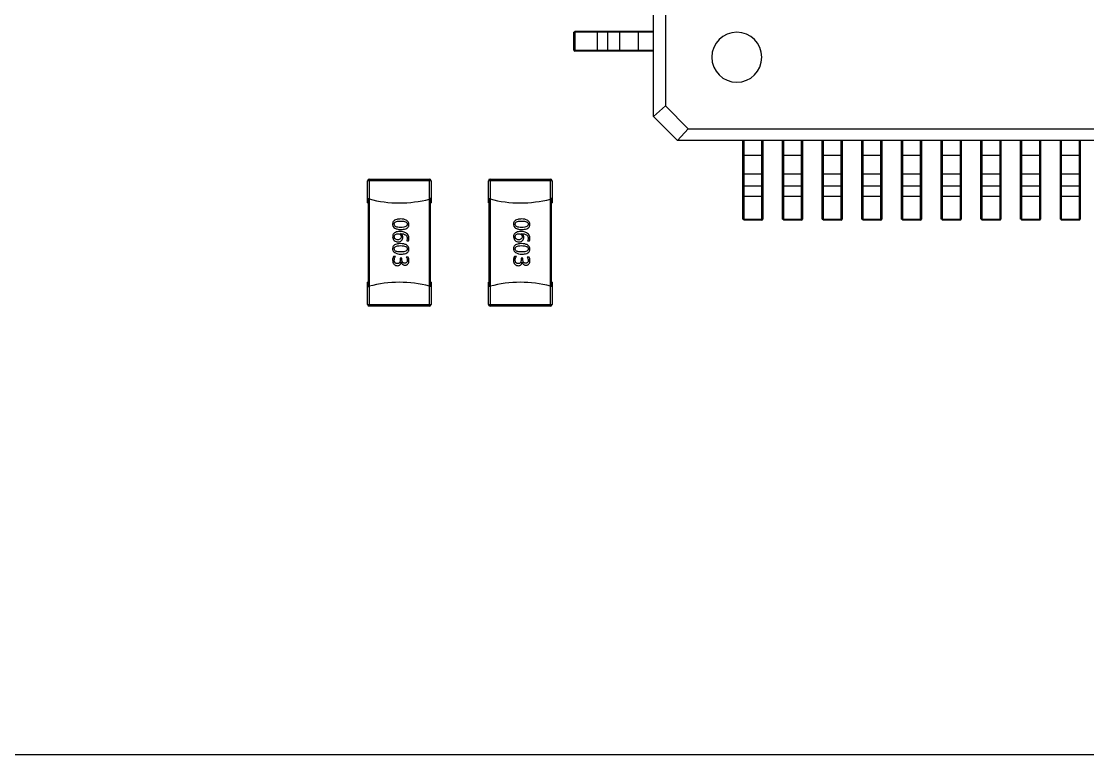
# Model space of a CAD drawing. Header units: millimetres. Extents: x 46.9 to 121.6, y 35.9 to 78.2.
# Drawn here: x 78.17 to 91.6, y 35.9 to 45.14 of the extents above; entities that cross this region are included whole.
import ezdxf

# ---------------------------------------------------------------- set-up
doc = ezdxf.new("R2010")
doc.units = ezdxf.units.MM

msp = doc.modelspace()

# ---------------------------------------------------------------- linework, layer by layer
at = {"color": 7, "linetype": 'Continuous', "lineweight": 25}
for p, q in [((86.135, 43.941), (86.135, 53.341)), ((86.283, 53.205), (86.283, 44.077)), ((85.142, 45.016), (86.135, 45.016)), ((85.945, 44.766), (85.945, 45.016)), ((86.135, 45.006), (85.132, 45.006)), ((85.132, 44.776), (85.132, 45.006)), ((85.142, 45.006), (85.142, 44.776)), ((85.428, 44.776), (85.428, 45.006)), ((85.559, 44.776), (85.559, 45.006)), ((85.71, 44.776), (85.71, 45.006)), ((85.132, 44.776), (86.135, 44.776)), ((86.135, 44.766), (85.142, 44.766)), ((86.283, 44.077), (86.135, 43.941)), ((86.283, 44.077), (86.571, 43.788)), ((86.435, 43.641), (86.135, 43.941)), ((86.435, 43.641), (86.571, 43.788)), ((86.571, 43.788), (95.7, 43.788)), ((95.835, 43.641), (86.435, 43.641)), ((87.26, 42.648), (87.26, 43.641)), ((87.27, 43.641), (87.27, 42.638)), ((87.5, 42.638), (87.5, 43.641)), ((87.51, 43.641), (87.51, 42.648)), ((87.76, 42.648), (87.76, 43.641)), ((87.77, 43.641), (87.77, 42.638)), ((88, 42.638), (88, 43.641)), ((88.01, 43.641), (88.01, 42.648)), ((88.26, 42.648), (88.26, 43.641)), ((88.27, 43.641), (88.27, 42.638)), ((88.5, 42.638), (88.5, 43.641)), ((88.51, 43.641), (88.51, 42.648)), ((88.76, 42.648), (88.76, 43.641)), ((88.77, 43.641), (88.77, 42.638)), ((89, 42.638), (89, 43.641)), ((89.01, 43.641), (89.01, 42.648)), ((89.26, 42.648), (89.26, 43.641)), ((89.27, 43.641), (89.27, 42.638)), ((89.5, 42.638), (89.5, 43.641)), ((89.51, 43.641), (89.51, 42.648)), ((89.76, 42.648), (89.76, 43.641)), ((89.77, 43.641), (89.77, 42.638)), ((90, 42.638), (90, 43.641)), ((90.01, 43.641), (90.01, 42.648)), ((90.26, 42.648), (90.26, 43.641)), ((90.27, 43.641), (90.27, 42.638)), ((90.5, 42.638), (90.5, 43.641)), ((90.51, 43.641), (90.51, 42.648)), ((90.76, 42.648), (90.76, 43.641)), ((90.77, 43.641), (90.77, 42.638)), ((91, 42.638), (91, 43.641)), ((91.01, 43.641), (91.01, 42.648)), ((91.26, 42.648), (91.26, 43.641)), ((91.27, 43.641), (91.27, 42.638)), ((91.5, 42.638), (91.5, 43.641)), ((91.51, 43.641), (91.51, 42.648)), ((87.51, 43.451), (87.26, 43.451)), ((88.01, 43.451), (87.76, 43.451)), ((88.51, 43.451), (88.26, 43.451)), ((89.01, 43.451), (88.76, 43.451)), ((89.51, 43.451), (89.26, 43.451)), ((90.01, 43.451), (89.76, 43.451)), ((90.51, 43.451), (90.26, 43.451)), ((91.01, 43.451), (90.76, 43.451)), ((91.51, 43.451), (91.26, 43.451)), ((82.531, 42.853), (82.531, 43.133)), ((83.331, 43.133), (82.531, 43.133)), ((82.551, 43.153), (82.551, 41.553)), ((82.551, 43.153), (83.311, 43.153)), ((83.311, 42.901), (83.311, 43.153)), ((83.331, 43.133), (83.331, 42.853)), ((84.855, 43.133), (84.055, 43.133)), ((84.055, 42.853), (84.055, 43.133)), ((84.075, 43.153), (84.075, 41.553)), ((84.075, 43.153), (84.835, 43.153)), ((84.835, 42.901), (84.835, 43.153)), ((84.855, 43.133), (84.855, 42.853)), ((87.5, 43.216), (87.27, 43.216)), ((88, 43.216), (87.77, 43.216)), ((88.5, 43.216), (88.27, 43.216)), ((89, 43.216), (88.77, 43.216)), ((89.5, 43.216), (89.27, 43.216)), ((90, 43.216), (89.77, 43.216)), ((90.5, 43.216), (90.27, 43.216)), ((91, 43.216), (90.77, 43.216)), ((91.5, 43.216), (91.27, 43.216)), ((87.5, 43.065), (87.27, 43.065)), ((88, 43.065), (87.77, 43.065)), ((88.5, 43.065), (88.27, 43.065)), ((89, 43.065), (88.77, 43.065)), ((89.5, 43.065), (89.27, 43.065)), ((90, 43.065), (89.77, 43.065)), ((90.5, 43.065), (90.27, 43.065)), ((91, 43.065), (90.77, 43.065)), ((91.5, 43.065), (91.27, 43.065)), ((82.534, 42.908), (82.534, 42.904)), ((82.534, 42.904), (82.547, 42.904)), ((82.541, 42.906), (82.541, 42.906)), ((82.541, 41.805), (82.541, 42.901)), ((83.311, 41.553), (83.311, 42.901)), ((83.321, 42.908), (83.321, 42.904)), ((83.321, 42.903), (83.321, 41.804)), ((83.327, 42.906), (83.328, 42.906)), ((83.328, 42.906), (83.328, 42.906)), ((84.058, 42.908), (84.058, 42.904)), ((84.058, 42.904), (84.071, 42.904)), ((84.065, 42.906), (84.065, 42.906)), ((84.065, 41.805), (84.065, 42.901)), ((84.835, 41.553), (84.835, 42.901)), ((84.845, 42.908), (84.845, 42.904)), ((84.845, 42.903), (84.845, 41.804)), ((84.851, 42.906), (84.852, 42.906)), ((84.852, 42.906), (84.852, 42.906)), ((87.5, 42.934), (87.27, 42.934)), ((88, 42.934), (87.77, 42.934)), ((88.5, 42.934), (88.27, 42.934)), ((89, 42.934), (88.77, 42.934)), ((89.5, 42.934), (89.27, 42.934)), ((90, 42.934), (89.77, 42.934)), ((90.5, 42.934), (90.27, 42.934)), ((91, 42.934), (90.77, 42.934)), ((91.5, 42.934), (91.27, 42.934)), ((82.531, 42.853), (82.541, 42.853)), ((83.321, 42.853), (83.331, 42.853)), ((84.055, 42.853), (84.065, 42.853)), ((84.845, 42.853), (84.855, 42.853)), ((87.27, 42.648), (87.5, 42.648)), ((87.5, 42.638), (87.27, 42.638)), ((87.77, 42.648), (88, 42.648)), ((88, 42.638), (87.77, 42.638)), ((88.27, 42.648), (88.5, 42.648)), ((88.5, 42.638), (88.27, 42.638)), ((88.77, 42.648), (89, 42.648)), ((89, 42.638), (88.77, 42.638)), ((89.27, 42.648), (89.5, 42.648)), ((89.5, 42.638), (89.27, 42.638)), ((89.77, 42.648), (90, 42.648)), ((90, 42.638), (89.77, 42.638)), ((90.27, 42.648), (90.5, 42.648)), ((90.5, 42.638), (90.27, 42.638)), ((90.77, 42.648), (91, 42.648)), ((91, 42.638), (90.77, 42.638)), ((91.27, 42.648), (91.5, 42.648)), ((91.5, 42.638), (91.27, 42.638)), ((83.024, 42.376), (83.047, 42.376)), ((84.548, 42.376), (84.571, 42.376)), ((82.883, 42.179), (82.857, 42.179)), ((82.942, 42.159), (82.942, 42.142)), ((82.963, 42.159), (82.942, 42.159)), ((82.963, 42.143), (82.963, 42.159)), ((83.042, 42.171), (83.018, 42.171)), ((84.407, 42.179), (84.381, 42.179)), ((84.466, 42.159), (84.466, 42.142)), ((84.487, 42.159), (84.466, 42.159)), ((84.487, 42.143), (84.487, 42.159)), ((84.566, 42.171), (84.542, 42.171)), ((82.541, 41.853), (82.531, 41.853)), ((82.531, 41.573), (82.531, 41.853)), ((82.534, 41.803), (82.534, 41.799)), ((82.547, 41.803), (82.534, 41.803)), ((82.541, 41.801), (82.541, 41.801)), ((83.331, 41.853), (83.321, 41.853)), ((83.321, 41.803), (83.321, 41.799)), ((83.328, 41.801), (83.327, 41.801)), ((83.328, 41.801), (83.328, 41.801)), ((83.331, 41.853), (83.331, 41.573)), ((84.065, 41.853), (84.055, 41.853)), ((84.055, 41.573), (84.055, 41.853)), ((84.058, 41.803), (84.058, 41.799)), ((84.071, 41.803), (84.058, 41.803)), ((84.065, 41.801), (84.065, 41.801)), ((84.855, 41.853), (84.845, 41.853)), ((84.845, 41.803), (84.845, 41.799)), ((84.852, 41.801), (84.851, 41.801)), ((84.852, 41.801), (84.852, 41.801)), ((84.855, 41.853), (84.855, 41.573)), ((82.531, 41.573), (83.331, 41.573)), ((83.311, 41.553), (82.551, 41.553)), ((84.055, 41.573), (84.855, 41.573)), ((84.835, 41.553), (84.075, 41.553)), ((118.597, 35.902), (49.918, 35.902))]:
    msp.add_line(p, q, dxfattribs=at)
for centre, radius, start, end in [((85.178, 45.009), 0.0364, 168.1054, 183.914), ((85.465, 45.009), 0.0364, 168.1054, 183.914), ((85.568, 45.006), 0.00971, 91.8362, 181.7254), ((85.72, 45.006), 0.00971, 91.8362, 181.7254), ((87.183, 44.688), 0.315, 0, 180), ((85.142, 44.776), 0.01, 180, 270), ((85.178, 44.774), 0.0364, 176.086, 191.8946), ((85.465, 44.774), 0.0364, 176.086, 191.8946), ((85.568, 44.776), 0.00971, 178.2746, 268.1638), ((85.72, 44.776), 0.00971, 178.2746, 268.1638), ((87.183, 44.688), 0.315, 180, 0), ((82.551, 43.133), 0.02, 90, 180), ((83.311, 43.133), 0.02, 0, 90), ((84.075, 43.133), 0.02, 90, 180), ((84.835, 43.133), 0.02, 0, 90), ((87.27, 43.226), 0.00971, 181.8362, 271.7254), ((87.501, 43.226), 0.00971, 268.2746, 358.1638), ((87.77, 43.226), 0.00971, 181.8362, 271.7254), ((88.001, 43.226), 0.00971, 268.2746, 358.1638), ((88.27, 43.226), 0.00971, 181.8362, 271.7254), ((88.501, 43.226), 0.00971, 268.2746, 358.1638), ((88.77, 43.226), 0.00971, 181.8362, 271.7254), ((89.001, 43.226), 0.00971, 268.2746, 358.1638), ((89.27, 43.226), 0.00971, 181.8362, 271.7254), ((89.501, 43.226), 0.00971, 268.2746, 358.1638), ((89.77, 43.226), 0.00971, 181.8362, 271.7254), ((90.001, 43.226), 0.00971, 268.2746, 358.1638), ((90.27, 43.226), 0.00971, 181.8362, 271.7254), ((90.501, 43.226), 0.00971, 268.2746, 358.1638), ((90.77, 43.226), 0.00971, 181.8362, 271.7254), ((91.001, 43.226), 0.00971, 268.2746, 358.1638), ((91.27, 43.226), 0.00971, 181.8362, 271.7254), ((91.501, 43.226), 0.00971, 268.2746, 358.1638), ((87.27, 43.074), 0.00971, 181.8362, 271.7254), ((87.501, 43.074), 0.00971, 268.2746, 358.1638), ((87.77, 43.074), 0.00971, 181.8362, 271.7254), ((88.001, 43.074), 0.00971, 268.2746, 358.1638), ((88.27, 43.074), 0.00971, 181.8362, 271.7254), ((88.501, 43.074), 0.00971, 268.2746, 358.1638), ((88.77, 43.074), 0.00971, 181.8362, 271.7254), ((89.001, 43.074), 0.00971, 268.2746, 358.1638), ((89.27, 43.074), 0.00971, 181.8362, 271.7254), ((89.501, 43.074), 0.00971, 268.2746, 358.1638), ((89.77, 43.074), 0.00971, 181.8362, 271.7254), ((90.001, 43.074), 0.00971, 268.2746, 358.1638), ((90.27, 43.074), 0.00971, 181.8362, 271.7254), ((90.501, 43.074), 0.00971, 268.2746, 358.1638), ((90.77, 43.074), 0.00971, 181.8362, 271.7254), ((91.001, 43.074), 0.00971, 268.2746, 358.1638), ((91.27, 43.074), 0.00971, 181.8362, 271.7254), ((91.501, 43.074), 0.00971, 268.2746, 358.1638), ((82.934, 44.353), 1.5, 255.2121, 284.5618), ((84.458, 44.353), 1.5, 255.2121, 284.5618), ((87.268, 42.97), 0.0364, 258.1054, 273.914), ((87.503, 42.97), 0.0364, 266.086, 281.8946), ((87.768, 42.97), 0.0364, 258.1054, 273.914), ((88.003, 42.97), 0.0364, 266.086, 281.8946), ((88.268, 42.97), 0.0364, 258.1054, 273.914), ((88.503, 42.97), 0.0364, 266.086, 281.8946), ((88.768, 42.97), 0.0364, 258.1054, 273.914), ((89.003, 42.97), 0.0364, 266.086, 281.8946), ((89.268, 42.97), 0.0364, 258.1054, 273.914), ((89.503, 42.97), 0.0364, 266.086, 281.8946), ((89.768, 42.97), 0.0364, 258.1054, 273.914), ((90.003, 42.97), 0.0364, 266.086, 281.8946), ((90.268, 42.97), 0.0364, 258.1054, 273.914), ((90.503, 42.97), 0.0364, 266.086, 281.8946), ((90.768, 42.97), 0.0364, 258.1054, 273.914), ((91.003, 42.97), 0.0364, 266.086, 281.8946), ((91.268, 42.97), 0.0364, 258.1054, 273.914), ((91.503, 42.97), 0.0364, 266.086, 281.8946), ((87.268, 42.684), 0.0364, 258.1054, 273.914), ((87.5, 42.648), 0.01, 270, 0), ((87.503, 42.684), 0.0364, 266.086, 281.8946), ((87.768, 42.684), 0.0364, 258.1054, 273.914), ((88, 42.648), 0.01, 270, 0), ((88.003, 42.684), 0.0364, 266.086, 281.8946), ((88.268, 42.684), 0.0364, 258.1054, 273.914), ((88.5, 42.648), 0.01, 270, 0), ((88.503, 42.684), 0.0364, 266.086, 281.8946), ((88.768, 42.684), 0.0364, 258.1054, 273.914), ((89, 42.648), 0.01, 270, 0), ((89.003, 42.684), 0.0364, 266.086, 281.8946), ((89.268, 42.684), 0.0364, 258.1054, 273.914), ((89.5, 42.648), 0.01, 270, 0), ((89.503, 42.684), 0.0364, 266.086, 281.8946), ((89.768, 42.684), 0.0364, 258.1054, 273.914), ((90, 42.648), 0.01, 270, 0), ((90.003, 42.684), 0.0364, 266.086, 281.8946), ((90.268, 42.684), 0.0364, 258.1054, 273.914), ((90.5, 42.648), 0.01, 270, 0), ((90.503, 42.684), 0.0364, 266.086, 281.8946), ((90.768, 42.684), 0.0364, 258.1054, 273.914), ((91, 42.648), 0.01, 270, 0), ((91.003, 42.684), 0.0364, 266.086, 281.8946), ((91.268, 42.684), 0.0364, 258.1054, 273.914), ((91.5, 42.648), 0.01, 270, 0), ((91.503, 42.684), 0.0364, 266.086, 281.8946), ((82.934, 40.353), 1.5, 75.4382, 104.7879), ((84.458, 40.353), 1.5, 75.4382, 104.7879), ((82.551, 41.573), 0.02, 180, 270), ((83.311, 41.573), 0.02, 270, 0), ((84.075, 41.573), 0.02, 180, 270), ((84.835, 41.573), 0.02, 270, 0)]:
    msp.add_arc(centre, radius, start, end, dxfattribs=at)
for points, knots in [([(82.534, 42.904), (82.533, 42.904), (82.531, 42.903), (82.531, 42.902), (82.531, 42.901)], [0, 0, 0, 0, 0.558014, 1, 1, 1, 1]), ([(82.54, 42.906), (82.539, 42.906), (82.536, 42.907), (82.535, 42.907), (82.534, 42.908)], [0, 0, 0, 0, 0.5631298, 1, 1, 1, 1]), ([(82.541, 42.906), (82.541, 42.906), (82.541, 42.906), (82.54, 42.906), (82.54, 42.906)], [0, 0, 0, 0, 0.559617, 1, 1, 1, 1]), ([(82.541, 42.906), (82.541, 42.906), (82.541, 42.906), (82.54, 42.906), (82.54, 42.906)], [0, 0, 0, 0, 0.56, 1, 1, 1, 1]), ([(82.551, 42.903), (82.549, 42.904), (82.546, 42.904), (82.543, 42.905), (82.541, 42.906)], [0, 0, 0, 0, 0.561011, 1, 1, 1, 1]), ([(82.541, 42.901), (82.541, 42.902), (82.541, 42.902), (82.543, 42.903), (82.545, 42.904), (82.547, 42.904), (82.548, 42.904)], [0, 0, 0, 0, 0.283508, 0.566177, 0.785164, 1, 1, 1, 1]), ([(83.321, 42.904), (83.319, 42.904), (83.316, 42.903), (83.313, 42.902), (83.311, 42.901)], [0, 0, 0, 0, 0.557902, 1, 1, 1, 1]), ([(83.32, 42.904), (83.321, 42.904), (83.321, 42.903), (83.321, 42.903), (83.321, 42.903)], [0, 0, 0, 0, 0.558902, 1, 1, 1, 1]), ([(83.328, 42.906), (83.327, 42.906), (83.325, 42.907), (83.322, 42.907), (83.321, 42.908)], [0, 0, 0, 0, 0.56313, 1, 1, 1, 1]), ([(83.327, 42.906), (83.327, 42.906), (83.327, 42.906), (83.328, 42.906), (83.328, 42.906)], [0, 0, 0, 0, 0.56, 1, 1, 1, 1]), ([(83.331, 42.903), (83.331, 42.904), (83.331, 42.904), (83.329, 42.905), (83.328, 42.906)], [0, 0, 0, 0, 0.561011, 1, 1, 1, 1]), ([(83.328, 42.906), (83.328, 42.906), (83.328, 42.906), (83.328, 42.906), (83.328, 42.906)], [0, 0, 0, 0, 0.559617, 1, 1, 1, 1]), ([(84.058, 42.904), (84.057, 42.904), (84.055, 42.903), (84.055, 42.902), (84.055, 42.901)], [0, 0, 0, 0, 0.558014, 1, 1, 1, 1]), ([(84.064, 42.906), (84.063, 42.906), (84.06, 42.907), (84.059, 42.907), (84.058, 42.908)], [0, 0, 0, 0, 0.5631298, 1, 1, 1, 1]), ([(84.065, 42.906), (84.065, 42.906), (84.065, 42.906), (84.064, 42.906), (84.064, 42.906)], [0, 0, 0, 0, 0.559617, 1, 1, 1, 1]), ([(84.065, 42.906), (84.065, 42.906), (84.065, 42.906), (84.064, 42.906), (84.064, 42.906)], [0, 0, 0, 0, 0.56, 1, 1, 1, 1]), ([(84.075, 42.903), (84.073, 42.904), (84.07, 42.904), (84.067, 42.905), (84.065, 42.906)], [0, 0, 0, 0, 0.561011, 1, 1, 1, 1]), ([(84.065, 42.901), (84.065, 42.902), (84.065, 42.902), (84.067, 42.903), (84.069, 42.904), (84.071, 42.904), (84.072, 42.904)], [0, 0, 0, 0, 0.283508, 0.566177, 0.785164, 1, 1, 1, 1]), ([(84.845, 42.904), (84.843, 42.904), (84.84, 42.903), (84.837, 42.902), (84.835, 42.901)], [0, 0, 0, 0, 0.557902, 1, 1, 1, 1]), ([(84.844, 42.904), (84.845, 42.904), (84.845, 42.903), (84.845, 42.903), (84.845, 42.903)], [0, 0, 0, 0, 0.558902, 1, 1, 1, 1]), ([(84.852, 42.906), (84.851, 42.906), (84.849, 42.907), (84.846, 42.907), (84.845, 42.908)], [0, 0, 0, 0, 0.56313, 1, 1, 1, 1]), ([(84.851, 42.906), (84.851, 42.906), (84.851, 42.906), (84.852, 42.906), (84.852, 42.906)], [0, 0, 0, 0, 0.56, 1, 1, 1, 1]), ([(84.855, 42.903), (84.855, 42.904), (84.855, 42.904), (84.853, 42.905), (84.852, 42.906)], [0, 0, 0, 0, 0.561011, 1, 1, 1, 1]), ([(84.852, 42.906), (84.852, 42.906), (84.852, 42.906), (84.852, 42.906), (84.852, 42.906)], [0, 0, 0, 0, 0.559617, 1, 1, 1, 1]), ([(82.872, 42.634), (82.867, 42.631), (82.859, 42.625), (82.848, 42.609), (82.847, 42.595), (82.846, 42.587)], [0, 0, 0, 0, 0.2882301, 0.5578196, 1, 1, 1, 1]), ([(82.867, 42.585), (82.867, 42.589), (82.868, 42.596), (82.875, 42.607), (82.888, 42.617), (82.913, 42.624), (82.934, 42.625), (82.947, 42.625)], [0, 0, 0, 0, 0.121688, 0.232035, 0.366597, 0.604955, 1, 1, 1, 1]), ([(82.946, 42.651), (82.93, 42.65), (82.904, 42.65), (82.88, 42.639), (82.872, 42.634)], [0, 0, 0, 0, 0.619316, 1, 1, 1, 1]), ([(83.026, 42.633), (83.013, 42.639), (82.988, 42.65), (82.96, 42.651), (82.946, 42.651)], [0, 0, 0, 0, 0.495858, 1, 1, 1, 1]), ([(82.947, 42.625), (82.959, 42.625), (82.979, 42.624), (83.005, 42.618), (83.021, 42.61), (83.03, 42.598), (83.031, 42.589), (83.032, 42.584)], [0, 0, 0, 0, 0.35336, 0.582711, 0.735216, 0.86626, 1, 1, 1, 1]), ([(83.053, 42.582), (83.053, 42.588), (83.052, 42.6), (83.044, 42.619), (83.033, 42.628), (83.026, 42.633)], [0, 0, 0, 0, 0.292157, 0.563194, 1, 1, 1, 1]), ([(84.396, 42.634), (84.391, 42.631), (84.383, 42.625), (84.372, 42.609), (84.371, 42.595), (84.37, 42.587)], [0, 0, 0, 0, 0.2882301, 0.5578196, 1, 1, 1, 1]), ([(84.391, 42.585), (84.391, 42.589), (84.392, 42.596), (84.399, 42.607), (84.412, 42.617), (84.437, 42.624), (84.458, 42.625), (84.471, 42.625)], [0, 0, 0, 0, 0.121688, 0.232035, 0.366597, 0.604955, 1, 1, 1, 1]), ([(84.47, 42.651), (84.454, 42.65), (84.428, 42.65), (84.404, 42.639), (84.396, 42.634)], [0, 0, 0, 0, 0.619316, 1, 1, 1, 1]), ([(84.55, 42.633), (84.537, 42.639), (84.512, 42.65), (84.484, 42.651), (84.47, 42.651)], [0, 0, 0, 0, 0.495858, 1, 1, 1, 1]), ([(84.471, 42.625), (84.483, 42.625), (84.503, 42.624), (84.529, 42.618), (84.545, 42.61), (84.554, 42.598), (84.555, 42.589), (84.556, 42.584)], [0, 0, 0, 0, 0.35336, 0.582711, 0.735216, 0.86626, 1, 1, 1, 1]), ([(84.577, 42.582), (84.577, 42.588), (84.576, 42.6), (84.568, 42.619), (84.557, 42.628), (84.55, 42.633)], [0, 0, 0, 0, 0.292157, 0.563194, 1, 1, 1, 1]), ([(82.846, 42.587), (82.847, 42.581), (82.847, 42.57), (82.855, 42.552), (82.866, 42.542), (82.873, 42.537)], [0, 0, 0, 0, 0.2883908, 0.5588198, 1, 1, 1, 1]), ([(82.87, 42.475), (82.866, 42.472), (82.858, 42.465), (82.848, 42.449), (82.847, 42.435), (82.846, 42.427)], [0, 0, 0, 0, 0.28371, 0.553416, 1, 1, 1, 1]), ([(82.948, 42.545), (82.936, 42.545), (82.917, 42.546), (82.893, 42.551), (82.878, 42.56), (82.869, 42.571), (82.868, 42.58), (82.867, 42.585)], [0, 0, 0, 0, 0.351816, 0.579785, 0.732323, 0.864404, 1, 1, 1, 1]), ([(82.938, 42.492), (82.923, 42.492), (82.899, 42.491), (82.878, 42.48), (82.87, 42.475)], [0, 0, 0, 0, 0.61021, 1, 1, 1, 1]), ([(82.873, 42.537), (82.885, 42.531), (82.91, 42.52), (82.937, 42.519), (82.95, 42.519)], [0, 0, 0, 0, 0.4999783, 1, 1, 1, 1]), ([(82.881, 42.454), (82.887, 42.458), (82.897, 42.464), (82.909, 42.465), (82.915, 42.465)], [0, 0, 0, 0, 0.5207683, 1, 1, 1, 1]), ([(82.915, 42.465), (82.92, 42.464), (82.93, 42.463), (82.938, 42.457), (82.943, 42.454)], [0, 0, 0, 0, 0.5019662, 1, 1, 1, 1]), ([(83.022, 42.47), (83.008, 42.477), (82.982, 42.491), (82.952, 42.492), (82.938, 42.492)], [0, 0, 0, 0, 0.517188, 1, 1, 1, 1]), ([(83.032, 42.584), (83.032, 42.58), (83.031, 42.573), (83.024, 42.563), (83.01, 42.553), (82.984, 42.546), (82.962, 42.545), (82.948, 42.545)], [0, 0, 0, 0, 0.1099366, 0.2142178, 0.3482632, 0.5925867, 1, 1, 1, 1]), ([(82.975, 42.42), (82.975, 42.426), (82.974, 42.436), (82.968, 42.45), (82.958, 42.459), (82.951, 42.464), (82.948, 42.466)], [0, 0, 0, 0, 0.290752, 0.557527, 0.769999, 1, 1, 1, 1]), ([(82.948, 42.466), (82.959, 42.466), (82.981, 42.465), (83, 42.455), (83.009, 42.45)], [0, 0, 0, 0, 0.542588, 1, 1, 1, 1]), ([(82.95, 42.519), (82.965, 42.519), (82.992, 42.52), (83.022, 42.53), (83.039, 42.543), (83.047, 42.554), (83.052, 42.568), (83.053, 42.577), (83.053, 42.582)], [0, 0, 0, 0, 0.331386, 0.583053, 0.688634, 0.788355, 0.889745, 1, 1, 1, 1]), ([(83.053, 42.41), (83.052, 42.416), (83.052, 42.429), (83.042, 42.451), (83.03, 42.463), (83.022, 42.47)], [0, 0, 0, 0, 0.283019, 0.553043, 1, 1, 1, 1]), ([(84.37, 42.587), (84.371, 42.581), (84.371, 42.57), (84.379, 42.552), (84.39, 42.542), (84.397, 42.537)], [0, 0, 0, 0, 0.2883908, 0.5588198, 1, 1, 1, 1]), ([(84.394, 42.475), (84.39, 42.472), (84.382, 42.465), (84.372, 42.449), (84.371, 42.435), (84.37, 42.427)], [0, 0, 0, 0, 0.28371, 0.553416, 1, 1, 1, 1]), ([(84.472, 42.545), (84.46, 42.545), (84.441, 42.546), (84.417, 42.551), (84.402, 42.56), (84.393, 42.571), (84.392, 42.58), (84.391, 42.585)], [0, 0, 0, 0, 0.351816, 0.579785, 0.732323, 0.864404, 1, 1, 1, 1]), ([(84.462, 42.492), (84.447, 42.492), (84.423, 42.491), (84.402, 42.48), (84.394, 42.475)], [0, 0, 0, 0, 0.61021, 1, 1, 1, 1]), ([(84.397, 42.537), (84.409, 42.531), (84.434, 42.52), (84.461, 42.519), (84.474, 42.519)], [0, 0, 0, 0, 0.4999783, 1, 1, 1, 1]), ([(84.405, 42.454), (84.411, 42.458), (84.421, 42.464), (84.433, 42.465), (84.439, 42.465)], [0, 0, 0, 0, 0.5207683, 1, 1, 1, 1]), ([(84.439, 42.465), (84.444, 42.464), (84.454, 42.463), (84.462, 42.457), (84.467, 42.454)], [0, 0, 0, 0, 0.5019662, 1, 1, 1, 1]), ([(84.546, 42.47), (84.532, 42.477), (84.506, 42.491), (84.476, 42.492), (84.462, 42.492)], [0, 0, 0, 0, 0.517188, 1, 1, 1, 1]), ([(84.556, 42.584), (84.556, 42.58), (84.555, 42.573), (84.548, 42.563), (84.534, 42.553), (84.508, 42.546), (84.486, 42.545), (84.472, 42.545)], [0, 0, 0, 0, 0.1099366, 0.2142178, 0.3482632, 0.5925867, 1, 1, 1, 1]), ([(84.472, 42.466), (84.483, 42.466), (84.505, 42.465), (84.524, 42.455), (84.533, 42.45)], [0, 0, 0, 0, 0.542588, 1, 1, 1, 1]), ([(84.499, 42.42), (84.499, 42.426), (84.498, 42.436), (84.492, 42.45), (84.482, 42.459), (84.475, 42.464), (84.472, 42.466)], [0, 0, 0, 0, 0.290752, 0.557527, 0.769999, 1, 1, 1, 1]), ([(84.474, 42.519), (84.489, 42.519), (84.516, 42.52), (84.546, 42.53), (84.563, 42.543), (84.571, 42.554), (84.576, 42.568), (84.577, 42.577), (84.577, 42.582)], [0, 0, 0, 0, 0.331386, 0.583053, 0.688634, 0.788355, 0.889745, 1, 1, 1, 1]), ([(84.577, 42.41), (84.576, 42.416), (84.576, 42.429), (84.566, 42.451), (84.554, 42.463), (84.546, 42.47)], [0, 0, 0, 0, 0.283019, 0.553043, 1, 1, 1, 1]), ([(82.846, 42.427), (82.847, 42.417), (82.849, 42.4), (82.86, 42.387), (82.865, 42.381)], [0, 0, 0, 0, 0.566262, 1, 1, 1, 1]), ([(82.872, 42.324), (82.867, 42.321), (82.859, 42.315), (82.848, 42.299), (82.847, 42.285), (82.846, 42.277)], [0, 0, 0, 0, 0.28823, 0.55782, 1, 1, 1, 1]), ([(82.865, 42.381), (82.873, 42.376), (82.887, 42.365), (82.905, 42.364), (82.913, 42.364)], [0, 0, 0, 0, 0.540462, 1, 1, 1, 1]), ([(82.867, 42.426), (82.867, 42.43), (82.868, 42.436), (82.872, 42.446), (82.878, 42.451), (82.881, 42.454)], [0, 0, 0, 0, 0.295822, 0.557156, 1, 1, 1, 1]), ([(82.879, 42.4), (82.877, 42.401), (82.874, 42.405), (82.869, 42.414), (82.868, 42.421), (82.867, 42.426)], [0, 0, 0, 0, 0.252847, 0.49709, 1, 1, 1, 1]), ([(82.946, 42.341), (82.93, 42.34), (82.904, 42.34), (82.88, 42.328), (82.872, 42.324)], [0, 0, 0, 0, 0.619316, 1, 1, 1, 1]), ([(82.911, 42.389), (82.905, 42.39), (82.893, 42.39), (82.884, 42.397), (82.879, 42.4)], [0, 0, 0, 0, 0.515713, 1, 1, 1, 1]), ([(82.943, 42.399), (82.938, 42.396), (82.928, 42.39), (82.917, 42.39), (82.911, 42.389)], [0, 0, 0, 0, 0.470719, 1, 1, 1, 1]), ([(82.913, 42.364), (82.923, 42.364), (82.939, 42.365), (82.953, 42.375), (82.958, 42.379)], [0, 0, 0, 0, 0.583943, 1, 1, 1, 1]), ([(82.943, 42.454), (82.944, 42.453), (82.948, 42.449), (82.953, 42.44), (82.954, 42.432), (82.954, 42.427)], [0, 0, 0, 0, 0.245972, 0.488321, 1, 1, 1, 1]), ([(82.954, 42.427), (82.954, 42.421), (82.953, 42.414), (82.948, 42.404), (82.944, 42.401), (82.943, 42.399)], [0, 0, 0, 0, 0.513507, 0.754491, 1, 1, 1, 1]), ([(83.026, 42.323), (83.013, 42.329), (82.988, 42.34), (82.96, 42.34), (82.946, 42.341)], [0, 0, 0, 0, 0.495858, 1, 1, 1, 1]), ([(82.958, 42.379), (82.964, 42.386), (82.974, 42.398), (82.975, 42.413), (82.975, 42.42)], [0, 0, 0, 0, 0.539829, 1, 1, 1, 1]), ([(83.009, 42.45), (83.013, 42.447), (83.021, 42.441), (83.03, 42.427), (83.031, 42.416), (83.032, 42.409)], [0, 0, 0, 0, 0.311103, 0.573673, 1, 1, 1, 1]), ([(83.032, 42.409), (83.031, 42.403), (83.031, 42.391), (83.026, 42.381), (83.024, 42.376)], [0, 0, 0, 0, 0.544112, 1, 1, 1, 1]), ([(83.053, 42.272), (83.053, 42.278), (83.052, 42.289), (83.044, 42.308), (83.033, 42.318), (83.026, 42.323)], [0, 0, 0, 0, 0.292157, 0.563194, 1, 1, 1, 1]), ([(83.047, 42.376), (83.049, 42.382), (83.053, 42.392), (83.053, 42.404), (83.053, 42.41)], [0, 0, 0, 0, 0.502037, 1, 1, 1, 1]), ([(84.37, 42.427), (84.371, 42.417), (84.373, 42.4), (84.384, 42.387), (84.389, 42.381)], [0, 0, 0, 0, 0.566262, 1, 1, 1, 1]), ([(84.396, 42.324), (84.391, 42.321), (84.383, 42.315), (84.372, 42.299), (84.371, 42.285), (84.37, 42.277)], [0, 0, 0, 0, 0.28823, 0.55782, 1, 1, 1, 1]), ([(84.389, 42.381), (84.397, 42.376), (84.411, 42.365), (84.429, 42.364), (84.437, 42.364)], [0, 0, 0, 0, 0.540462, 1, 1, 1, 1]), ([(84.391, 42.426), (84.391, 42.43), (84.392, 42.436), (84.396, 42.446), (84.402, 42.451), (84.405, 42.454)], [0, 0, 0, 0, 0.295822, 0.557156, 1, 1, 1, 1]), ([(84.403, 42.4), (84.401, 42.401), (84.398, 42.405), (84.393, 42.414), (84.392, 42.421), (84.391, 42.426)], [0, 0, 0, 0, 0.252847, 0.49709, 1, 1, 1, 1]), ([(84.47, 42.341), (84.454, 42.34), (84.428, 42.34), (84.404, 42.328), (84.396, 42.324)], [0, 0, 0, 0, 0.619316, 1, 1, 1, 1]), ([(84.435, 42.389), (84.429, 42.39), (84.417, 42.39), (84.408, 42.397), (84.403, 42.4)], [0, 0, 0, 0, 0.515713, 1, 1, 1, 1]), ([(84.467, 42.399), (84.462, 42.396), (84.452, 42.39), (84.441, 42.39), (84.435, 42.389)], [0, 0, 0, 0, 0.470719, 1, 1, 1, 1]), ([(84.437, 42.364), (84.447, 42.364), (84.463, 42.365), (84.477, 42.375), (84.482, 42.379)], [0, 0, 0, 0, 0.583943, 1, 1, 1, 1]), ([(84.467, 42.454), (84.468, 42.453), (84.472, 42.449), (84.477, 42.44), (84.478, 42.432), (84.478, 42.427)], [0, 0, 0, 0, 0.245972, 0.488321, 1, 1, 1, 1]), ([(84.478, 42.427), (84.478, 42.421), (84.477, 42.414), (84.472, 42.404), (84.468, 42.401), (84.467, 42.399)], [0, 0, 0, 0, 0.513507, 0.754491, 1, 1, 1, 1]), ([(84.55, 42.323), (84.537, 42.329), (84.512, 42.34), (84.484, 42.34), (84.47, 42.341)], [0, 0, 0, 0, 0.495858, 1, 1, 1, 1]), ([(84.482, 42.379), (84.488, 42.386), (84.498, 42.398), (84.499, 42.413), (84.499, 42.42)], [0, 0, 0, 0, 0.539829, 1, 1, 1, 1]), ([(84.533, 42.45), (84.537, 42.447), (84.545, 42.441), (84.554, 42.427), (84.555, 42.416), (84.556, 42.409)], [0, 0, 0, 0, 0.311103, 0.573673, 1, 1, 1, 1]), ([(84.556, 42.409), (84.555, 42.403), (84.555, 42.391), (84.55, 42.381), (84.548, 42.376)], [0, 0, 0, 0, 0.544112, 1, 1, 1, 1]), ([(84.577, 42.272), (84.577, 42.278), (84.576, 42.289), (84.568, 42.308), (84.557, 42.318), (84.55, 42.323)], [0, 0, 0, 0, 0.292157, 0.563194, 1, 1, 1, 1]), ([(84.571, 42.376), (84.573, 42.382), (84.577, 42.392), (84.577, 42.404), (84.577, 42.41)], [0, 0, 0, 0, 0.502037, 1, 1, 1, 1]), ([(82.846, 42.277), (82.847, 42.271), (82.847, 42.26), (82.855, 42.241), (82.866, 42.232), (82.873, 42.227)], [0, 0, 0, 0, 0.288391, 0.55882, 1, 1, 1, 1]), ([(82.867, 42.274), (82.867, 42.279), (82.868, 42.286), (82.875, 42.297), (82.888, 42.306), (82.913, 42.314), (82.934, 42.314), (82.947, 42.315)], [0, 0, 0, 0, 0.121688, 0.232035, 0.366597, 0.604955, 1, 1, 1, 1]), ([(82.948, 42.235), (82.936, 42.235), (82.917, 42.236), (82.893, 42.241), (82.878, 42.25), (82.869, 42.261), (82.868, 42.27), (82.867, 42.274)], [0, 0, 0, 0, 0.351816, 0.579785, 0.732323, 0.864404, 1, 1, 1, 1]), ([(82.873, 42.227), (82.885, 42.221), (82.91, 42.21), (82.937, 42.209), (82.95, 42.209)], [0, 0, 0, 0, 0.499978, 1, 1, 1, 1]), ([(82.947, 42.315), (82.959, 42.315), (82.979, 42.314), (83.005, 42.308), (83.021, 42.299), (83.03, 42.288), (83.031, 42.278), (83.032, 42.274)], [0, 0, 0, 0, 0.35336, 0.582711, 0.735216, 0.86626, 1, 1, 1, 1]), ([(83.032, 42.274), (83.032, 42.27), (83.031, 42.263), (83.024, 42.252), (83.01, 42.243), (82.984, 42.236), (82.962, 42.235), (82.948, 42.235)], [0, 0, 0, 0, 0.109937, 0.214218, 0.348263, 0.592587, 1, 1, 1, 1]), ([(82.95, 42.209), (82.965, 42.209), (82.992, 42.21), (83.022, 42.22), (83.039, 42.233), (83.047, 42.244), (83.052, 42.258), (83.053, 42.267), (83.053, 42.272)], [0, 0, 0, 0, 0.331386, 0.583053, 0.688634, 0.788355, 0.889745, 1, 1, 1, 1]), ([(84.37, 42.277), (84.371, 42.271), (84.371, 42.26), (84.379, 42.241), (84.39, 42.232), (84.397, 42.227)], [0, 0, 0, 0, 0.288391, 0.55882, 1, 1, 1, 1]), ([(84.391, 42.274), (84.391, 42.279), (84.392, 42.286), (84.399, 42.297), (84.412, 42.306), (84.437, 42.314), (84.458, 42.314), (84.471, 42.315)], [0, 0, 0, 0, 0.121688, 0.232035, 0.366597, 0.604955, 1, 1, 1, 1]), ([(84.472, 42.235), (84.46, 42.235), (84.441, 42.236), (84.417, 42.241), (84.402, 42.25), (84.393, 42.261), (84.392, 42.27), (84.391, 42.274)], [0, 0, 0, 0, 0.351816, 0.579785, 0.732323, 0.864404, 1, 1, 1, 1]), ([(84.397, 42.227), (84.409, 42.221), (84.434, 42.21), (84.461, 42.209), (84.474, 42.209)], [0, 0, 0, 0, 0.499978, 1, 1, 1, 1]), ([(84.471, 42.315), (84.483, 42.315), (84.503, 42.314), (84.529, 42.308), (84.545, 42.299), (84.554, 42.288), (84.555, 42.278), (84.556, 42.274)], [0, 0, 0, 0, 0.35336, 0.582711, 0.735216, 0.86626, 1, 1, 1, 1]), ([(84.556, 42.274), (84.556, 42.27), (84.555, 42.263), (84.548, 42.252), (84.534, 42.243), (84.508, 42.236), (84.486, 42.235), (84.472, 42.235)], [0, 0, 0, 0, 0.109937, 0.214218, 0.348263, 0.592587, 1, 1, 1, 1]), ([(84.474, 42.209), (84.489, 42.209), (84.516, 42.21), (84.546, 42.22), (84.563, 42.233), (84.571, 42.244), (84.576, 42.258), (84.577, 42.267), (84.577, 42.272)], [0, 0, 0, 0, 0.331386, 0.583053, 0.688634, 0.788355, 0.889745, 1, 1, 1, 1]), ([(82.857, 42.179), (82.853, 42.171), (82.847, 42.157), (82.846, 42.141), (82.846, 42.133)], [0, 0, 0, 0, 0.515881, 1, 1, 1, 1]), ([(82.846, 42.133), (82.847, 42.122), (82.848, 42.103), (82.858, 42.088), (82.863, 42.081)], [0, 0, 0, 0, 0.5892702, 1, 1, 1, 1]), ([(82.863, 42.081), (82.866, 42.078), (82.872, 42.072), (82.887, 42.064), (82.899, 42.063), (82.906, 42.062)], [0, 0, 0, 0, 0.2793065, 0.5501975, 1, 1, 1, 1]), ([(82.867, 42.133), (82.868, 42.141), (82.869, 42.158), (82.878, 42.172), (82.883, 42.179)], [0, 0, 0, 0, 0.499309, 1, 1, 1, 1]), ([(82.877, 42.1), (82.876, 42.102), (82.872, 42.107), (82.868, 42.118), (82.867, 42.127), (82.867, 42.133)], [0, 0, 0, 0, 0.228631, 0.484644, 1, 1, 1, 1]), ([(82.904, 42.088), (82.899, 42.088), (82.892, 42.089), (82.883, 42.095), (82.879, 42.098), (82.877, 42.1)], [0, 0, 0, 0, 0.509394, 0.751839, 1, 1, 1, 1]), ([(82.942, 42.142), (82.942, 42.136), (82.942, 42.126), (82.939, 42.113), (82.935, 42.103), (82.929, 42.096), (82.922, 42.091), (82.914, 42.088), (82.908, 42.088), (82.904, 42.088)], [0, 0, 0, 0, 0.231348, 0.40628, 0.539648, 0.6487, 0.752933, 0.864661, 1, 1, 1, 1]), ([(82.906, 42.062), (82.913, 42.063), (82.925, 42.064), (82.934, 42.071), (82.939, 42.075)], [0, 0, 0, 0, 0.56689, 1, 1, 1, 1]), ([(82.939, 42.075), (82.943, 42.08), (82.951, 42.09), (82.953, 42.103), (82.954, 42.109)], [0, 0, 0, 0, 0.533051, 1, 1, 1, 1]), ([(82.954, 42.109), (82.956, 42.102), (82.961, 42.09), (82.974, 42.076), (82.989, 42.07), (83, 42.069), (83.005, 42.069)], [0, 0, 0, 0, 0.301879, 0.564483, 0.770914, 1, 1, 1, 1]), ([(82.999, 42.095), (82.995, 42.095), (82.988, 42.095), (82.978, 42.1), (82.971, 42.107), (82.967, 42.116), (82.964, 42.128), (82.964, 42.138), (82.963, 42.143)], [0, 0, 0, 0, 0.177791, 0.319078, 0.460254, 0.594127, 0.768288, 1, 1, 1, 1]), ([(83.032, 42.132), (83.032, 42.128), (83.031, 42.121), (83.029, 42.113), (83.026, 42.106), (83.021, 42.101), (83.016, 42.098), (83.008, 42.095), (83.002, 42.095), (82.999, 42.095)], [0, 0, 0, 0, 0.1962011, 0.3483967, 0.4704718, 0.5790641, 0.6944045, 0.8291494, 1, 1, 1, 1]), ([(83.005, 42.069), (83.009, 42.069), (83.016, 42.069), (83.029, 42.074), (83.035, 42.08), (83.04, 42.084)], [0, 0, 0, 0, 0.290961, 0.564442, 1, 1, 1, 1]), ([(83.018, 42.171), (83.022, 42.165), (83.03, 42.153), (83.031, 42.139), (83.032, 42.132)], [0, 0, 0, 0, 0.515251, 1, 1, 1, 1]), ([(83.04, 42.084), (83.044, 42.091), (83.052, 42.103), (83.053, 42.118), (83.053, 42.125)], [0, 0, 0, 0, 0.528186, 1, 1, 1, 1]), ([(83.053, 42.125), (83.052, 42.135), (83.052, 42.151), (83.045, 42.165), (83.042, 42.171)], [0, 0, 0, 0, 0.578828, 1, 1, 1, 1]), ([(84.381, 42.179), (84.377, 42.171), (84.371, 42.157), (84.37, 42.141), (84.37, 42.133)], [0, 0, 0, 0, 0.515881, 1, 1, 1, 1]), ([(84.37, 42.133), (84.371, 42.122), (84.372, 42.103), (84.382, 42.088), (84.387, 42.081)], [0, 0, 0, 0, 0.5892702, 1, 1, 1, 1]), ([(84.387, 42.081), (84.39, 42.078), (84.396, 42.072), (84.411, 42.064), (84.423, 42.063), (84.43, 42.062)], [0, 0, 0, 0, 0.2793065, 0.5501975, 1, 1, 1, 1]), ([(84.391, 42.133), (84.392, 42.141), (84.393, 42.158), (84.402, 42.172), (84.407, 42.179)], [0, 0, 0, 0, 0.499309, 1, 1, 1, 1]), ([(84.401, 42.1), (84.4, 42.102), (84.396, 42.107), (84.392, 42.118), (84.391, 42.127), (84.391, 42.133)], [0, 0, 0, 0, 0.228631, 0.484644, 1, 1, 1, 1]), ([(84.428, 42.088), (84.423, 42.088), (84.416, 42.089), (84.407, 42.095), (84.403, 42.098), (84.401, 42.1)], [0, 0, 0, 0, 0.509394, 0.751839, 1, 1, 1, 1]), ([(84.466, 42.142), (84.466, 42.136), (84.466, 42.126), (84.463, 42.113), (84.459, 42.103), (84.453, 42.096), (84.446, 42.091), (84.438, 42.088), (84.432, 42.088), (84.428, 42.088)], [0, 0, 0, 0, 0.231348, 0.40628, 0.539648, 0.6487, 0.752933, 0.864661, 1, 1, 1, 1]), ([(84.43, 42.062), (84.437, 42.063), (84.449, 42.064), (84.459, 42.071), (84.463, 42.075)], [0, 0, 0, 0, 0.56689, 1, 1, 1, 1]), ([(84.463, 42.075), (84.467, 42.08), (84.475, 42.09), (84.477, 42.103), (84.478, 42.109)], [0, 0, 0, 0, 0.533051, 1, 1, 1, 1]), ([(84.478, 42.109), (84.48, 42.102), (84.485, 42.09), (84.498, 42.076), (84.513, 42.07), (84.524, 42.069), (84.529, 42.069)], [0, 0, 0, 0, 0.301879, 0.564483, 0.770914, 1, 1, 1, 1]), ([(84.523, 42.095), (84.519, 42.095), (84.512, 42.095), (84.502, 42.1), (84.495, 42.107), (84.491, 42.116), (84.488, 42.128), (84.488, 42.138), (84.487, 42.143)], [0, 0, 0, 0, 0.177791, 0.319078, 0.460254, 0.594127, 0.768288, 1, 1, 1, 1]), ([(84.556, 42.132), (84.556, 42.128), (84.556, 42.121), (84.553, 42.113), (84.55, 42.106), (84.545, 42.101), (84.54, 42.098), (84.532, 42.095), (84.526, 42.095), (84.523, 42.095)], [0, 0, 0, 0, 0.1962011, 0.3483967, 0.4704718, 0.5790641, 0.6944045, 0.8291494, 1, 1, 1, 1]), ([(84.529, 42.069), (84.533, 42.069), (84.54, 42.069), (84.553, 42.074), (84.559, 42.08), (84.564, 42.084)], [0, 0, 0, 0, 0.290961, 0.564442, 1, 1, 1, 1]), ([(84.542, 42.171), (84.546, 42.165), (84.554, 42.153), (84.555, 42.139), (84.556, 42.132)], [0, 0, 0, 0, 0.515251, 1, 1, 1, 1]), ([(84.564, 42.084), (84.568, 42.091), (84.576, 42.103), (84.577, 42.118), (84.577, 42.125)], [0, 0, 0, 0, 0.528186, 1, 1, 1, 1]), ([(84.577, 42.125), (84.576, 42.135), (84.576, 42.151), (84.569, 42.165), (84.566, 42.171)], [0, 0, 0, 0, 0.578828, 1, 1, 1, 1]), ([(82.534, 41.803), (82.533, 41.803), (82.531, 41.804), (82.531, 41.805), (82.531, 41.805)], [0, 0, 0, 0, 0.559746, 1, 1, 1, 1]), ([(82.54, 41.801), (82.539, 41.8), (82.536, 41.8), (82.535, 41.799), (82.534, 41.799)], [0, 0, 0, 0, 0.564669, 1, 1, 1, 1]), ([(82.541, 41.801), (82.541, 41.801), (82.541, 41.801), (82.54, 41.801), (82.54, 41.801)], [0, 0, 0, 0, 0.559997, 1, 1, 1, 1]), ([(82.54, 41.801), (82.54, 41.801), (82.541, 41.801), (82.541, 41.801), (82.541, 41.801)], [0, 0, 0, 0, 0.56, 1, 1, 1, 1]), ([(82.548, 41.803), (82.547, 41.803), (82.545, 41.803), (82.543, 41.804), (82.541, 41.804), (82.541, 41.805), (82.541, 41.805)], [0, 0, 0, 0, 0.274829, 0.552481, 0.774418, 1, 1, 1, 1]), ([(82.551, 41.804), (82.549, 41.803), (82.546, 41.802), (82.543, 41.801), (82.541, 41.801)], [0, 0, 0, 0, 0.559724, 1, 1, 1, 1]), ([(83.321, 41.803), (83.319, 41.803), (83.316, 41.804), (83.313, 41.805), (83.311, 41.805)], [0, 0, 0, 0, 0.559746, 1, 1, 1, 1]), ([(83.321, 41.804), (83.321, 41.803), (83.321, 41.803), (83.321, 41.803), (83.32, 41.803)], [0, 0, 0, 0, 0.56075, 1, 1, 1, 1]), ([(83.328, 41.801), (83.327, 41.8), (83.325, 41.8), (83.322, 41.799), (83.321, 41.799)], [0, 0, 0, 0, 0.56466, 1, 1, 1, 1]), ([(83.328, 41.801), (83.328, 41.801), (83.327, 41.801), (83.327, 41.801), (83.327, 41.801)], [0, 0, 0, 0, 0.56, 1, 1, 1, 1]), ([(83.331, 41.804), (83.331, 41.803), (83.331, 41.802), (83.329, 41.801), (83.328, 41.801)], [0, 0, 0, 0, 0.559724, 1, 1, 1, 1]), ([(83.328, 41.801), (83.328, 41.801), (83.328, 41.801), (83.328, 41.801), (83.328, 41.801)], [0, 0, 0, 0, 0.559997, 1, 1, 1, 1]), ([(84.058, 41.803), (84.057, 41.803), (84.055, 41.804), (84.055, 41.805), (84.055, 41.805)], [0, 0, 0, 0, 0.559746, 1, 1, 1, 1]), ([(84.064, 41.801), (84.063, 41.8), (84.06, 41.8), (84.059, 41.799), (84.058, 41.799)], [0, 0, 0, 0, 0.564669, 1, 1, 1, 1]), ([(84.065, 41.801), (84.065, 41.801), (84.065, 41.801), (84.064, 41.801), (84.064, 41.801)], [0, 0, 0, 0, 0.559997, 1, 1, 1, 1]), ([(84.064, 41.801), (84.064, 41.801), (84.065, 41.801), (84.065, 41.801), (84.065, 41.801)], [0, 0, 0, 0, 0.56, 1, 1, 1, 1]), ([(84.072, 41.803), (84.071, 41.803), (84.069, 41.803), (84.067, 41.804), (84.065, 41.804), (84.065, 41.805), (84.065, 41.805)], [0, 0, 0, 0, 0.274829, 0.552481, 0.774418, 1, 1, 1, 1]), ([(84.075, 41.804), (84.073, 41.803), (84.07, 41.802), (84.067, 41.801), (84.065, 41.801)], [0, 0, 0, 0, 0.559724, 1, 1, 1, 1]), ([(84.845, 41.803), (84.843, 41.803), (84.84, 41.804), (84.837, 41.805), (84.835, 41.805)], [0, 0, 0, 0, 0.559746, 1, 1, 1, 1]), ([(84.845, 41.804), (84.845, 41.803), (84.845, 41.803), (84.845, 41.803), (84.844, 41.803)], [0, 0, 0, 0, 0.56075, 1, 1, 1, 1]), ([(84.852, 41.801), (84.851, 41.8), (84.849, 41.8), (84.846, 41.799), (84.845, 41.799)], [0, 0, 0, 0, 0.56466, 1, 1, 1, 1]), ([(84.852, 41.801), (84.852, 41.801), (84.851, 41.801), (84.851, 41.801), (84.851, 41.801)], [0, 0, 0, 0, 0.56, 1, 1, 1, 1]), ([(84.855, 41.804), (84.855, 41.803), (84.855, 41.802), (84.853, 41.801), (84.852, 41.801)], [0, 0, 0, 0, 0.559724, 1, 1, 1, 1]), ([(84.852, 41.801), (84.852, 41.801), (84.852, 41.801), (84.852, 41.801), (84.852, 41.801)], [0, 0, 0, 0, 0.559997, 1, 1, 1, 1])]:
    msp.add_open_spline(points, degree=3, knots=knots, dxfattribs=at)

doc.saveas('drawing.dxf')
